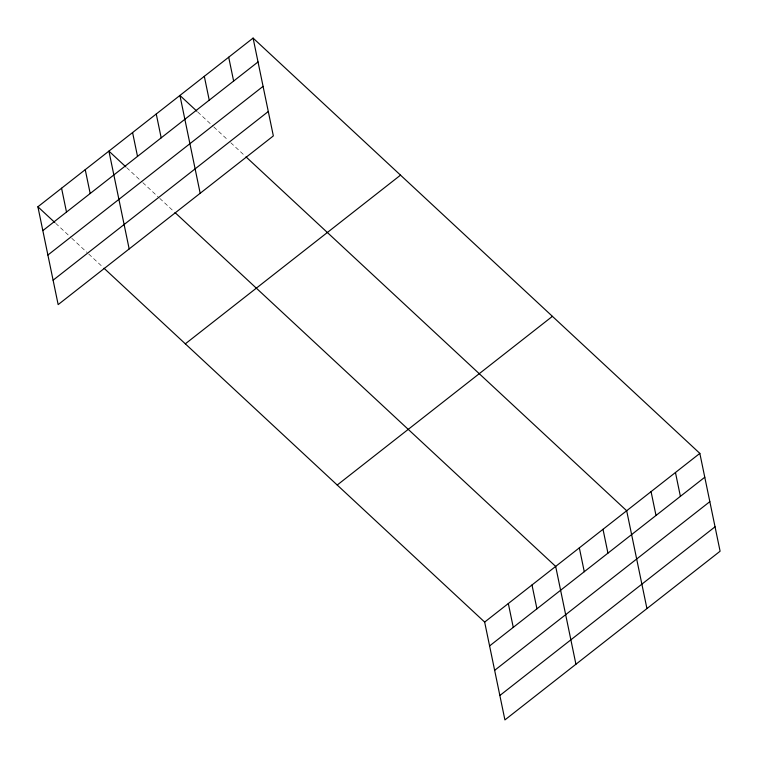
<?xml version="1.0" encoding="UTF-8"?>
<svg xmlns="http://www.w3.org/2000/svg" width="758" height="758" viewBox="0 0 758 758"><rect width="100%" height="100%" fill="white"/><g stroke="black" fill="none" stroke-linecap="round" stroke-linejoin="round"><path stroke-width="0.57" stroke-dasharray="3.79 2.84" d="M197.715 111.985L212.97 126.16M213.813 126.956L228.215 140.344M230.764 142.703L245.166 156.091M126.7 167.651L141.954 181.835M142.807 182.621L158.052 196.796M159.749 198.369L173.307 210.97M55.694 223.316L70.949 237.5M71.792 238.287L87.047 252.461M88.733 254.034L103.145 267.432"/><path stroke-width="1.14" d="M253.087 38.09L273.344 135.919L58.158 304.612L37.9 206.782L253.087 38.09L699.842 453.388L720.1 551.218L504.913 719.91L484.656 622.081L103.988 268.218M42.836 230.621L258.023 61.938M47.896 255.039L263.073 86.355M53.107 280.195L268.285 111.511M185.331 343.829L400.518 175.145M337.225 485.025L552.411 316.342M484.656 622.081L699.842 453.388M489.592 645.92L704.779 477.237M494.652 670.337L709.839 501.654M499.863 695.493L715.04 526.81M196.872 111.199L179.921 95.442L200.178 193.281M246.009 156.878L626.677 510.74L646.934 608.57M125.856 166.864L108.915 151.117L129.173 248.946M175.003 212.553L555.671 566.415L575.928 664.245M37.9 206.782L54.841 222.53M675.454 472.509L680.39 496.357M651.065 491.629L656.002 515.468M603.008 529.302L607.944 553.15M579.339 547.854L584.276 571.703M531.993 584.968L536.939 608.816M508.324 603.52L513.261 627.368M228.698 57.21L233.635 81.059M204.309 76.331L209.246 100.179M156.252 114.003L161.189 137.852M132.584 132.555L137.52 156.404M85.237 169.669L90.183 193.517M61.569 188.221L66.505 212.069"/></g></svg>
